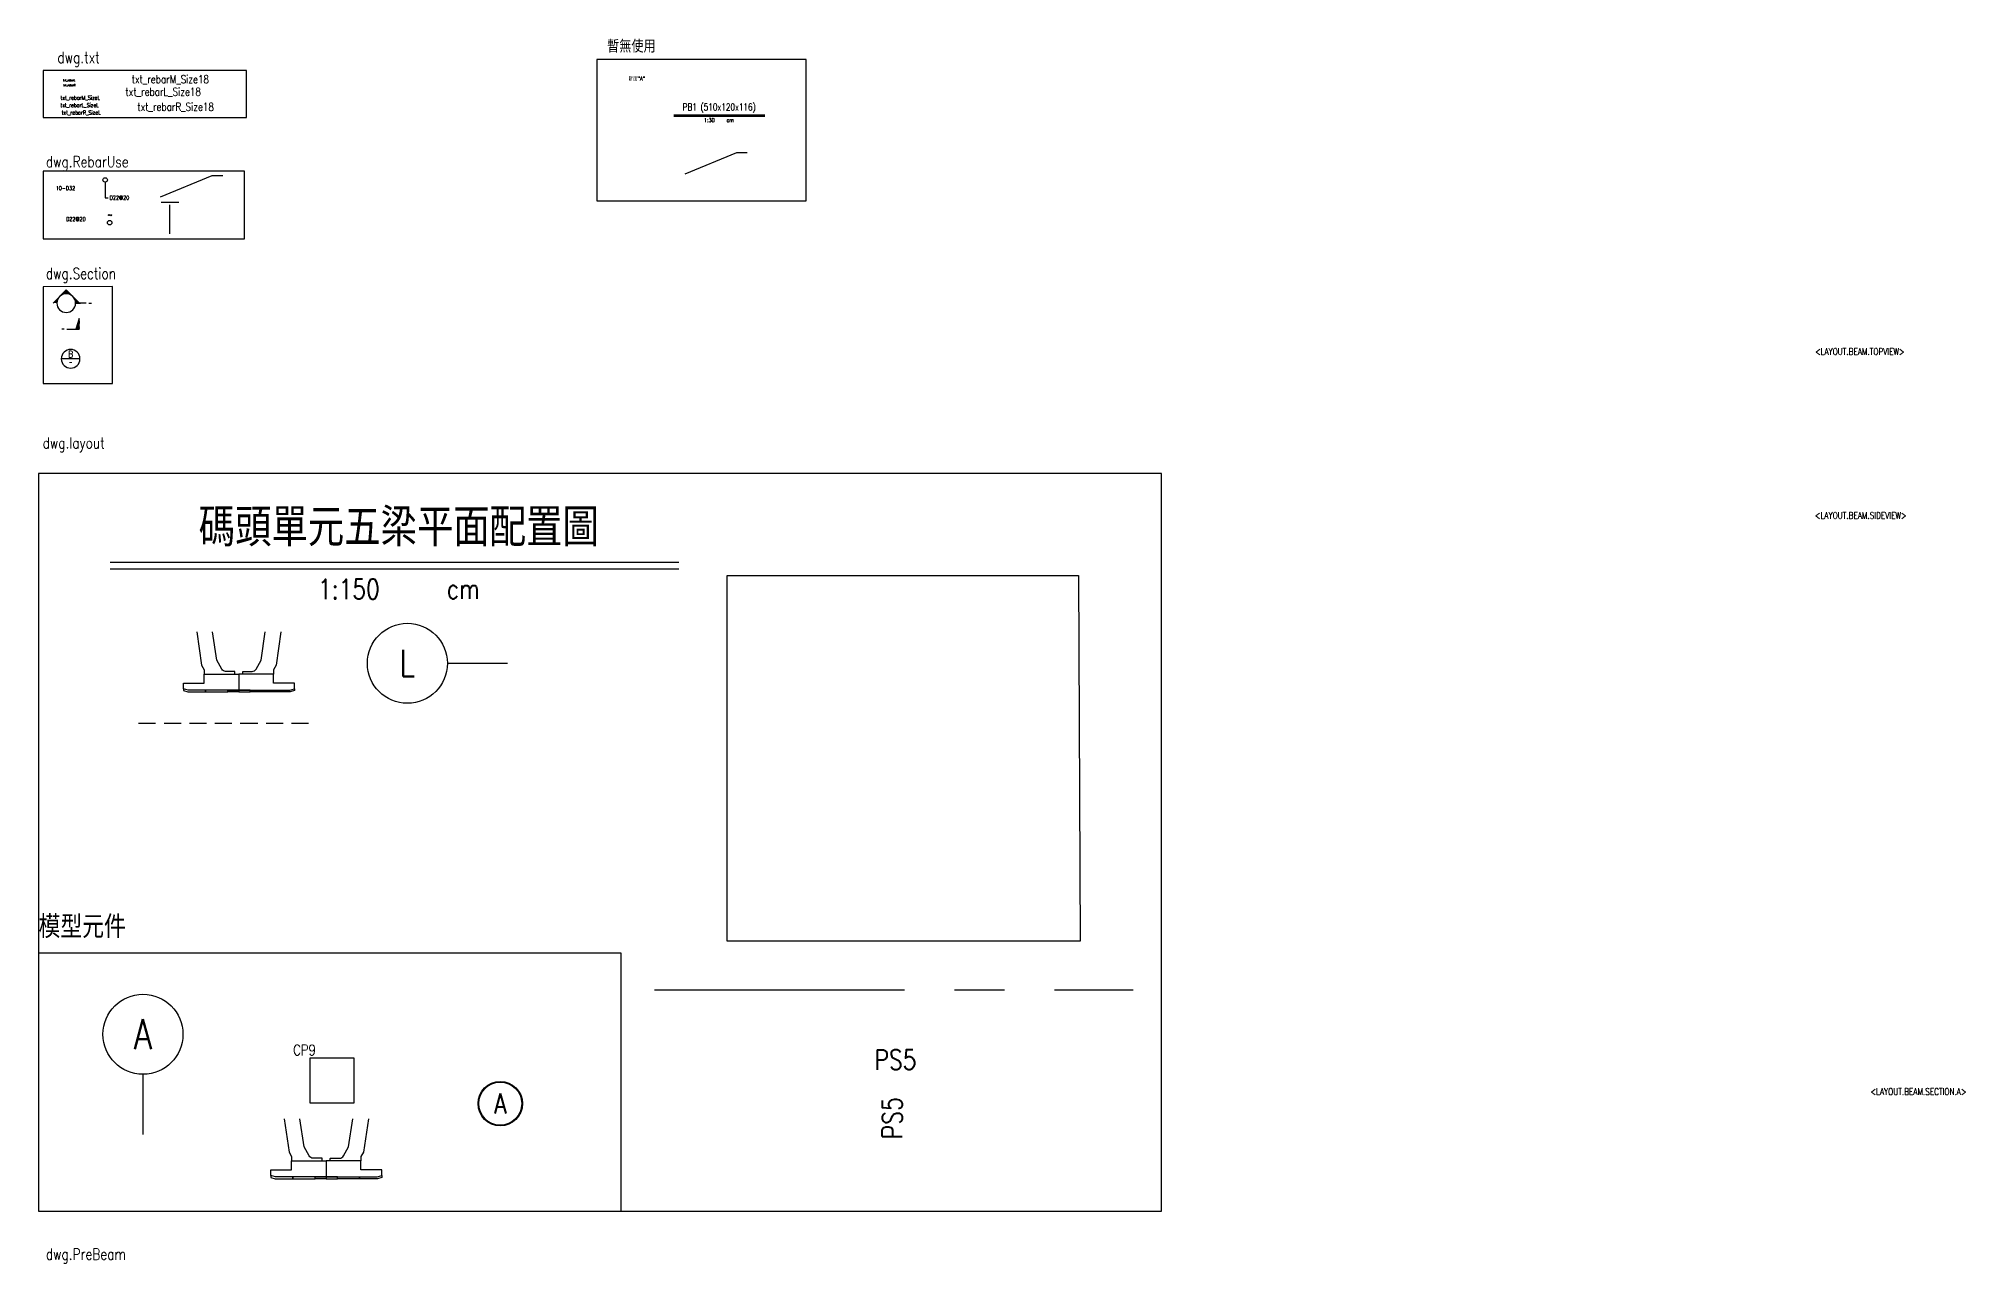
# Model space of a CAD drawing. Extents: x -4754 to 4964, y -19960 to 3842.
# Drawn here: x -4262 to 73, y 1087 to 3842 of the extents above; entities that cross this region are included whole.
import ezdxf
from ezdxf.enums import TextEntityAlignment as Align

# ---------------------------------------------------------------- set-up
doc = ezdxf.new("R2010")
doc.units = 0
doc.header["$LTSCALE"] = 3
doc.linetypes.add('CENTER', pattern=[2, 1.25, -0.25, 0.25, -0.25])
doc.linetypes.add('DASHED', pattern=[19.05, 12.7, -6.35])
doc.layers.add('HB_0', color=7, linetype='Continuous', transparency=0.5)
for name, color, linetype, true_color in [('HB_DIM', 1, 'Continuous', 0xff0000), ('HB_TXT_CTEXT', 2, 'Continuous', 0xffff00), ('RCAD.PARM.Treatle', 2, 'Continuous', 0xffff00), ('預鑄樁帽', 6, 'Continuous', 0xff00ff), ('預鑄版_TXT', 2, 'Continuous', 0xffff00)]:
    doc.layers.add(name, color=color, linetype=linetype, true_color=true_color)
doc.layers.add('HB_SYMBOLS', color=7, linetype='Continuous')
doc.layers.add('底圖', color=7, linetype='Continuous')
doc.styles.add('textstyle101', font='ROMANS', dxfattribs={"width": 0.8})
doc.styles.add('textstyle102', font='ROMANS', dxfattribs={"width": 0.8})
doc.styles.add('textstyle104', font='ROMANS', dxfattribs={"width": 0.8})
doc.styles.add('textstyle105', font='ROMANS', dxfattribs={"width": 0.8})
doc.styles.add('textstyle106', font='ROMANS', dxfattribs={"width": 0.8})
doc.styles.add('textstyle125', font='ROMANS', dxfattribs={"width": 0.8})
doc.styles.add('textstyle126', font='ROMANS', dxfattribs={"width": 0.8})
doc.styles.add('textstyle127', font='ROMANS', dxfattribs={"width": 0.8})
doc.styles.add('textstyle128', font='ROMANS', dxfattribs={"width": 0.8})
doc.styles.add('textstyle129', font='ROMANS', dxfattribs={"width": 0.8})
doc.styles.add('textstyle130', font='ROMANS', dxfattribs={"width": 0.8})
doc.styles.add('textstyle131', font='ROMANS', dxfattribs={"width": 0.8})
doc.styles.add('textstyle132', font='ROMANS', dxfattribs={"width": 0.8})
doc.styles.add('textstyle134', font='ROMANS', dxfattribs={"width": 0.8})
doc.styles.add('textstyle135', font='ROMANS', dxfattribs={"width": 0.8})
doc.styles.add('textstyle136', font='ROMANS', dxfattribs={"width": 0.8})
doc.styles.add('textstyle137', font='ROMANS', dxfattribs={"width": 0.8})
doc.styles.add('textstyle138', font='ROMANS', dxfattribs={"width": 0.8})
doc.styles.add('textstyle139', font='ROMANS', dxfattribs={"width": 0.8})
doc.styles.add('textstyle14', font='ROMANS', dxfattribs={"width": 0.8})
doc.styles.add('textstyle140', font='ROMANS', dxfattribs={"width": 0.8})
doc.styles.add('textstyle141', font='ROMANS', dxfattribs={"width": 0.8})
doc.styles.add('textstyle15', font='ROMANS', dxfattribs={"width": 0.8})
doc.styles.add('textstyle20', font='ROMANS', dxfattribs={"width": 0.8})
doc.styles.add('textstyle25', font='ROMANS', dxfattribs={"width": 0.8})
doc.styles.add('textstyle26', font='ROMANS', dxfattribs={"width": 0.8})
doc.styles.add('textstyle27', font='ROMANS', dxfattribs={"width": 0.8})
doc.styles.add('textstyle33', font='ROMANS', dxfattribs={"width": 0.8})
doc.styles.add('textstyle34', font='ROMANS', dxfattribs={"width": 0.8})
doc.styles.add('textstyle54', font='ROMANS', dxfattribs={"width": 0.8})
doc.styles.add('textstyle55', font='ROMANS', dxfattribs={"width": 0.8})
doc.styles.add('textstyle56', font='ROMANS', dxfattribs={"width": 0.8})
doc.styles.add('textstyle57', font='ROMANS', dxfattribs={"width": 0.8})
doc.styles.add('textstyle58', font='ROMANS', dxfattribs={"width": 0.8})
doc.styles.add('textstyle59', font='ROMANS', dxfattribs={"width": 0.8})
doc.styles.add('textstyle60', font='ROMANS', dxfattribs={"width": 0.8})
doc.styles.add('textstyle61', font='ROMANS', dxfattribs={"width": 0.8})
doc.styles.add('textstyle62', font='ROMANS', dxfattribs={"width": 0.8})
doc.styles.add('textstyle66', font='ROMANS', dxfattribs={"width": 0.8})
doc.styles.add('textstyle67', font='ROMANS', dxfattribs={"width": 0.8})
doc.styles.add('textstyle68', font='ROMANS', dxfattribs={"width": 0.8})
doc.styles.add('textstyle69', font='ROMANS', dxfattribs={"width": 0.8})
doc.styles.add('textstyle70', font='ROMANS', dxfattribs={"width": 0.8})
doc.styles.add('textstyle72', font='ROMANS', dxfattribs={"width": 0.8})
doc.styles.add('textstyle73', font='ROMANS', dxfattribs={"width": 0.8})
doc.styles.add('textstyle74', font='ROMANS', dxfattribs={"width": 0.8})
doc.styles.add('textstyle75', font='ROMANS', dxfattribs={"width": 0.8})
doc.styles.add('textstyle82', font='ROMANS', dxfattribs={"width": 0.8})
doc.styles.add('textstyle92', font='ROMANS', dxfattribs={"width": 0.8})
doc.styles.add('textstyle93', font='ROMANS', dxfattribs={"width": 0.8})
doc.styles.add('textstyle94', font='ROMANS', dxfattribs={"width": 0.8})

# ---------------------------------------------------------------- blocks, each defined once
blk = doc.blocks.new('C')
at = {"color": 3, "linetype": 'Continuous', "true_color": 0x00ff00}
blk.add_circle((0, 0), 1.2, dxfattribs=at)
blk = doc.blocks.new('SEC2U0-n')
at = {"color": 3, "true_color": 0x00ff00}
for p, q in [((-17, 0), (-19, 0)), ((-15, 0), (-7, 0))]:
    blk.add_line(p, q, dxfattribs=at)
at = {"color": 2, "linetype": 'Continuous', "true_color": 0xffff00}
for p, q in [((-7.5, 0), (-10.6, 0)), ((-9.9, 0), (0, 9.9)), ((0, 9.9), (9.9, 0))]:
    blk.add_line(p, q, dxfattribs=at)
blk.add_circle((0, 0), 7, dxfattribs=at)
for points in [[(-9.9, 0), (-6.1, 3.5), (-4.9, 4.9), (-5.6, 4.3)], [(-9.9, 0), (-6.8, 1.8), (-6.1, 3.5), (-6.8, 1.8)], [(-9.9, 0), (-7, 0), (-6.8, 1.8), (-6.9, 0.9)], [(0, 9.9), (-3.5, 6.1), (-4.9, 4.9), (-4.3, 5.6)], [(0, 9.9), (-1.8, 6.8), (-3.5, 6.1), (-1.8, 6.8)], [(0, 9.9), (0, 7), (-1.8, 6.8), (-0.9, 6.9)], [(0, 9.9), (3.5, 6.1), (4.9, 4.9), (4.3, 5.6)], [(0, 9.9), (1.8, 6.8), (3.5, 6.1), (1.8, 6.8)], [(0, 9.9), (0, 7), (1.8, 6.8), (0.9, 6.9)], [(9.9, 0), (6.1, 3.5), (4.9, 4.9), (5.6, 4.3)], [(9.9, 0), (6.8, 1.8), (6.1, 3.5), (6.8, 1.8)], [(9.9, 0), (7, 0), (6.8, 1.8), (6.9, 0.9)]]:
    blk.add_solid(points, dxfattribs=at)
blk = doc.blocks.new('ST-n')
at = {"color": 2, "true_color": 0xffff00}
blk.add_line((-7, 0), (7, 0), dxfattribs=at)
blk.add_circle((0, 0), 7, dxfattribs=at)
at = {"color": 3, "true_color": 0x00ff00, "style": 'textstyle15', "width": 0.8}
blk.add_attdef('A', text='', height=5, dxfattribs=at).set_placement((0, 3.5), align=Align.MIDDLE)
at = {"color": 1, "true_color": 0xff0000, "style": 'textstyle14', "width": 0.8}
blk.add_attdef('HB2002', text='', height=2.5, dxfattribs=at).set_placement((0, -2.5), align=Align.MIDDLE)
blk = doc.blocks.new('*X54')
at = {"color": 0, "linetype": 'Continuous'}
for p, q in [((79, 269.2), (79, 269.2)), ((79.2, 269.2), (79.3, 269.3)), ((79.4, 269.2), (79.5, 269.4)), ((79.5, 269.2), (79.8, 269.5)), ((79.7, 269.2), (80.1, 269.6)), ((79.9, 269.2), (80.3, 269.6)), ((80.1, 269.2), (80.6, 269.7)), ((80.2, 269.2), (80.8, 269.8)), ((80.4, 269.2), (81.1, 269.9)), ((80.6, 269.2), (81.3, 270)), ((80.8, 269.2), (81.6, 270)), ((80.9, 269.2), (81.9, 270.1)), ((81.1, 269.2), (82.1, 270.2)), ((81.3, 269.2), (82.4, 270.3)), ((81.5, 269.2), (82.6, 270.4)), ((81.6, 269.2), (82.9, 270.4)), ((81.8, 269.2), (83.1, 270.5)), ((82, 269.2), (83.4, 270.6)), ((82.2, 269.2), (83.7, 270.7)), ((82.4, 269.2), (83.9, 270.8)), ((82.5, 269.2), (84.2, 270.8)), ((82.7, 269.2), (84.4, 270.9)), ((82.9, 269.2), (84.7, 271)), ((83.1, 269.2), (84.9, 271.1)), ((83.2, 269.2), (85.2, 271.2)), ((83.4, 269.2), (85.5, 271.2)), ((83.6, 269.2), (85.7, 271.3)), ((83.8, 269.2), (86, 271.4)), ((83.9, 269.2), (86.2, 271.5)), ((84.1, 269.2), (86.5, 271.6)), ((84.3, 269.2), (86.7, 271.7)), ((84.5, 269.2), (86.9, 271.7)), ((84.7, 269.2), (86.9, 271.5)), ((84.8, 269.2), (86.9, 271.3)), ((85, 269.2), (86.9, 271.1)), ((85.2, 269.2), (86.9, 271)), ((85.4, 269.2), (86.9, 270.8)), ((85.5, 269.2), (86.9, 270.6)), ((85.7, 269.2), (86.9, 270.4)), ((85.9, 269.2), (86.9, 270.2)), ((86.1, 269.2), (86.9, 270.1)), ((86.2, 269.2), (86.9, 269.9)), ((86.4, 269.2), (86.9, 269.7)), ((86.6, 269.2), (86.9, 269.5)), ((86.8, 269.2), (86.9, 269.4))]:
    blk.add_line(p, q, dxfattribs=at)
blk = doc.blocks.new('SEND-n')
at = {"color": 3, "true_color": 0x00ff00}
for p, q in [((9.4, 0), (0, 0)), ((11.4, 0), (13, 0))]:
    blk.add_line(p, q, dxfattribs=at)
at = {"color": 2, "linetype": 'Continuous', "true_color": 0xffff00}
blk.add_lwpolyline([(0, 0), (0, 8), (2.5, 0)], close=True, dxfattribs=at)
at = {"color": 2, "linetype": 'Continuous', "true_color": 0xffff00, "rotation": 270}
blk.add_blockref('*X54', (-269.2, 86.9), dxfattribs=at)
blk = doc.blocks.new('rebar_num')
at = {"color": 0, "linetype": 'Continuous', "style": 'textstyle20', "width": 0.8}
blk.add_attdef('A', text='', height=9, dxfattribs=at).set_placement((-3.1, 3.9), align=Align.MIDDLE_LEFT)
blk = doc.blocks.new('H_Circle_guide')
at = {"layer": 'HB_TXT_CTEXT', "color": 1, "linetype": 'Continuous', "true_color": 0xff0000}
blk.add_lwpolyline([(0, -5), (0, -40), (6.4, -40)], dxfattribs=at)
blk.add_circle((0, 0), 5, dxfattribs=at)
at = {"color": 0, "linetype": 'Continuous', "style": 'textstyle33', "width": 0.8}
blk.add_attdef('A', text='', height=9, dxfattribs=at).set_placement((10.1, -40), align=Align.MIDDLE_LEFT)
blk = doc.blocks.new('H_Arrow_guide')
at = {"layer": 'HB_TXT_CTEXT', "color": 1, "linetype": 'Continuous', "true_color": 0xff0000}
blk.add_lwpolyline([(0, 0, 0, 2.5, 0), (0, -7.5, 0, 0, 0), (0, -37, 0, 0, 0), (7.5, -37, 0, 0, 0)], format="xyseb", dxfattribs=at)
at = {"color": 0, "linetype": 'Continuous', "style": 'textstyle34', "width": 0.8}
blk.add_attdef('A', text='', height=9, dxfattribs=at).set_placement((9.7, -35.9), align=Align.MIDDLE_LEFT)
blk = doc.blocks.new('beam_title')
at = {"layer": 'HB_TXT_CTEXT', "color": 3, "linetype": 'Continuous', "true_color": 0x00ff00}
blk.add_line((-102.5, 3), (102.5, 3), dxfattribs=at)
at = {"layer": 'HB_TXT_CTEXT', "color": 1, "linetype": 'Continuous', "true_color": 0xff0000}
blk.add_line((-102.5, 0), (102.5, 0), dxfattribs=at)
at = {"color": 3, "linetype": 'Continuous', "true_color": 0x00ff00, "style": 'textstyle25', "width": 0.8}
blk.add_attdef('A', text='', height=15, dxfattribs=at).set_placement((0, 19.5), align=Align.MIDDLE)
at = {"color": 2, "linetype": 'Continuous', "true_color": 0xffff00, "width": 0.8}
for tag, style, p in [('1:30', 'textstyle26', (-22.4, -9)), ('CM', 'textstyle27', (24.8, -9))]:
    blk.add_attdef(tag, text='', height=9, dxfattribs=dict(at, style=style)).set_placement(p, align=Align.MIDDLE)
blk = doc.blocks.new('gr_t')
at = {"layer": 'HB_SYMBOLS', "color": 4, "linetype": 'Continuous', "true_color": 0x00ffff}
blk.add_line((0, -6), (0, -15), dxfattribs=at)
blk.add_circle((0, 0), 6, dxfattribs=at)
at = {"layer": 'HB_SYMBOLS', "color": 4, "linetype": 'Continuous', "true_color": 0x00ffff, "style": 'textstyle54', "width": 0.8}
blk.add_attdef('A', text='', height=4.5, dxfattribs=at).set_placement((0, 0), align=Align.MIDDLE)
blk = doc.blocks.new('fender')
at = {"color": 7, "linetype": 'Continuous'}
for points in [[(-94.7, -0.1), (-83.8, -75), (-78, -85.1), (-78, -95.1)], [(94.7, -0.1), (83.8, -75), (78, -85.1), (78, -95.1)]]:
    blk.add_lwpolyline(points, dxfattribs=at)
for points in [[(-9, -95.1), (-9, -89.4, 0.414214), (-9.5, -88.9), (-29.8, -88.9, -0.272631), (-38.5, -83.9), (-50, -63.5), (-59.4, -0.1)], [(9, -95.1), (9, -89.4, -0.414214), (9.5, -88.9), (29.8, -88.9, 0.272631), (38.5, -83.9), (50, -63.5), (59.4, -0.1)]]:
    blk.add_lwpolyline(points, format="xyb", dxfattribs=at)
for points in [[(0, -95.1), (0, -131.1), (-114.4, -131.1), (-125, -127.9), (-125, -115.1), (-78, -115.1), (-78, -95.1)], [(-115, -135.1), (-75, -135.1), (-75, -131.1), (-114.4, -131.1), (-125, -127.9), (-125, -132.1)], [(0, -95.1), (0, -131.1), (114.4, -131.1), (125, -127.9), (125, -115.1), (78, -115.1), (78, -95.1)], [(115, -135.1), (75, -135.1), (75, -131.1), (114.4, -131.1), (125, -127.9), (125, -132.1)], [(-75, -131.1), (-75, -135.1), (-25, -135.1), (-25, -131.1)], [(0, -131.1), (0, -135.1), (-25, -135.1), (-25, -131.1)], [(0, -131.1), (0, -135.1), (25, -135.1), (25, -131.1)], [(75, -131.1), (75, -135.1), (25, -135.1), (25, -131.1)]]:
    blk.add_lwpolyline(points, close=True, dxfattribs=at)
blk = doc.blocks.new('title')
at = {"layer": 'HB_TXT_CTEXT', "color": 3, "true_color": 0x00ff00}
blk.add_line((-639.6, 0), (639.6, 0), dxfattribs=at)
at = {"layer": 'HB_TXT_CTEXT', "color": 1, "true_color": 0xff0000}
blk.add_line((-639.6, -15), (639.6, -15), dxfattribs=at)
at = {"color": 3, "linetype": 'Continuous', "true_color": 0x00ff00, "style": 'textstyle55', "width": 0.8}
blk.add_attdef('碼頭單元五梁平面配置圖', text='', height=75, dxfattribs=at).set_placement((9.6, 82.5), align=Align.MIDDLE)
at = {"color": 2, "linetype": 'Continuous', "true_color": 0xffff00, "width": 0.8}
for tag, style, p in [('1:150', 'textstyle56', (-102.6, -60.5)), ('CM', 'textstyle57', (154.5, -60))]:
    blk.add_attdef(tag, text='', height=45, dxfattribs=dict(at, style=style)).set_placement(p, align=Align.MIDDLE)
blk = doc.blocks.new('pilecap')
at = {"layer": '預鑄樁帽', "linetype": 'DASHED', "ltscale": 100}
blk.add_lwpolyline([(-50, -50), (50, -50), (50, 50), (-50, 50)], close=True, dxfattribs=at)
at = {"style": 'textstyle60', "width": 0.8}
blk.add_attdef('A', text='', height=24, dxfattribs=at).set_placement((-61.9, 68.6), align=Align.MIDDLE)
blk = doc.blocks.new('linelabel')
at = {"layer": 'HB_SYMBOLS', "color": 4, "linetype": 'Continuous', "true_color": 0x00ffff}
blk.add_line((0, -90), (0, -225), dxfattribs=at)
blk.add_circle((0, 0), 90, dxfattribs=at)
at = {"color": 4, "true_color": 0x00ffff, "style": 'textstyle58', "width": 0.8}
blk.add_attdef('A', text='', height=67.5, dxfattribs=at).set_placement((0, 0), align=Align.MIDDLE)
blk = doc.blocks.new('pile')
at = {"layer": 'HB_0', "linetype": 'Continuous'}
for radius in [50, 48.4]:
    blk.add_circle((0, 0), radius, dxfattribs=at)
at = {"color": 2, "true_color": 0xffff00, "style": 'textstyle59', "width": 0.8}
blk.add_attdef('A', text='', height=45, dxfattribs=at).set_placement((0, 0), align=Align.MIDDLE_CENTER)
blk = doc.blocks.new('C_Red')
at = {"color": 1, "linetype": 'Continuous', "true_color": 0xff0000}
blk.add_circle((0, 0), 1.2, dxfattribs=at)

msp = doc.modelspace()

# ---------------------------------------------------------------- linework, layer by layer
at = {"color": 0, "linetype": 'Continuous'}
msp.add_lwpolyline([(-3006.3, 3795.2), (-3006.3, 3477.1), (-2535, 3477.1), (-2535, 3795.2)], close=True, dxfattribs=at)
at = {"linetype": 'Continuous'}
for points in [[(-4251.6, 3770.2), (-4251.6, 3664.3), (-3794.2, 3664.3), (-3794.2, 3770.2)], [(-4251.6, 3544), (-4251.6, 3391.6), (-3798.4, 3391.6), (-3798.4, 3544)], [(-4251.6, 3283.6), (-4251.6, 3066), (-4095.9, 3066.6), (-4095.9, 3284.2)], [(-4261.9, 1785), (-4261.9, 1204.7), (-2951.4, 1204.7), (-2951.4, 1785)]]:
    msp.add_lwpolyline(points, close=True, dxfattribs=at)
at = {"color": 7, "linetype": 'Continuous'}
msp.add_lwpolyline([(-4261.9, 2864), (-4261.9, 1204.7), (-1735.9, 1204.7), (-1735.9, 2864)], close=True, dxfattribs=at)
at = {"linetype": 'DASHED'}
msp.add_lwpolyline([(-4036.7, 2302.6), (-3806.9, 2302.6), (-3642.4, 2302.6)], dxfattribs=at)
at = {"color": 252, "linetype": 'CENTER', "ltscale": 150, "true_color": 0x848484}
msp.add_lwpolyline([(-2876.4, 1702.4), (-1799.6, 1702.4)], dxfattribs=at)
at = {"layer": 'HB_0', "color": 3, "linetype": 'Continuous', "true_color": 0x00ff00}
msp.add_line((-3946.7, 3473), (-3985.7, 3473), dxfattribs=at)
at = {"layer": 'HB_DIM', "color": 4, "linetype": 'Continuous', "true_color": 0x00ffff}
msp.add_line((-3966.3, 3403.1), (-3966.3, 3467.8), dxfattribs=at)
at = {"layer": 'RCAD.PARM.Treatle', "color": 4, "linetype": 'Continuous', "true_color": 0x00ffff}
msp.add_lwpolyline([(-2807.5, 3537.9), (-2691.3, 3585.8), (-2667.5, 3585.8)], dxfattribs=at)
at = {"layer": 'RCAD.PARM.Treatle', "color": 1, "linetype": 'Continuous', "true_color": 0xff0000}
msp.add_lwpolyline([(-3987.3, 3486), (-3871.1, 3533.9), (-3847.3, 3533.9)], dxfattribs=at)
msp.add_circle((-4102, 3427.9), 5, dxfattribs=at)
at = {"layer": '底圖', "color": 4, "linetype": 'Continuous', "true_color": 0x00ffff}
msp.add_lwpolyline([(-1922.4, 2634.1), (-1918.3, 1812.2), (-2712.8, 1812.2), (-2712.8, 2634.1), (-1922.4, 2634.1)], dxfattribs=at)

# ---------------------------------------------------------------- block references
at = {"color": 0, "linetype": 'Continuous'}
ref = msp.add_blockref('beam_title', (-2730.6, 3667.5), dxfattribs=at)
ref.add_attrib('A', 'PB1 (510x120x116)', dxfattribs={"color": 0, "linetype": 'Continuous', "height": 15, "style": 'textstyle73', "width": 0.8}).set_placement((-2730.6, 3687), align=Align.MIDDLE)
ref.add_attrib('1:30', '1:30', dxfattribs={"color": 0, "linetype": 'Continuous', "height": 9, "style": 'textstyle74', "width": 0.8}).set_placement((-2753, 3658.5), align=Align.MIDDLE)
ref.add_attrib('CM', 'cm', dxfattribs={"color": 0, "linetype": 'Continuous', "height": 9, "style": 'textstyle75', "width": 0.8}).set_placement((-2705.8, 3658.5), align=Align.MIDDLE)
ref = msp.add_blockref('H_Circle_guide', (-4112, 3524.1), dxfattribs=at)
ref.add_attrib('A', 'D22@20', dxfattribs={"color": 0, "linetype": 'Continuous', "height": 9, "style": 'textstyle67', "width": 0.8}).set_placement((-4101.9, 3484.1), align=Align.MIDDLE_LEFT)
ref = msp.add_blockref('rebar_num', (-4220, 3501.6), dxfattribs=at)
ref.add_attrib('A', '10-D32', dxfattribs={"linetype": 'Continuous', "height": 9, "style": 'textstyle66', "width": 0.8}).set_placement((-4223.1, 3505.5), align=Align.MIDDLE_LEFT)
ref = msp.add_blockref('H_Arrow_guide', (-4209.5, 3472), dxfattribs=at)
ref.add_attrib('A', 'D22@20', dxfattribs={"color": 0, "linetype": 'Continuous', "height": 9, "style": 'textstyle68', "width": 0.8}).set_placement((-4199.9, 3436.1), align=Align.MIDDLE_LEFT)
at = {"linetype": 'Continuous'}
msp.add_blockref('C_Red', (-4098.5, 3444.7), dxfattribs=at)
ref = msp.add_blockref('title', (-3461.1, 2664.5), dxfattribs=at)
ref.add_attrib('碼頭單元五梁平面配置圖', '碼頭單元五梁平面配置圖', dxfattribs={"color": 3, "linetype": 'Continuous', "true_color": 0x00ff00, "height": 75, "style": 'textstyle127', "width": 0.8}).set_placement((-3451.5, 2747), align=Align.MIDDLE)
ref.add_attrib('1:150', '1:150', dxfattribs={"color": 2, "linetype": 'Continuous', "true_color": 0xffff00, "height": 45, "style": 'textstyle128', "width": 0.8}).set_placement((-3563.8, 2604), align=Align.MIDDLE)
ref.add_attrib('CM', 'cm', dxfattribs={"color": 2, "linetype": 'Continuous', "true_color": 0xffff00, "height": 45, "style": 'textstyle129', "width": 0.8}).set_placement((-3306.6, 2604.5), align=Align.MIDDLE)
for p in [(-3811.2, 2507.7), (-3614.6, 1412.9)]:
    msp.add_blockref('fender', p)
ref = msp.add_blockref('linelabel', (-4027, 1602.7), dxfattribs=at)
ref.add_attrib('A', 'A', dxfattribs={"color": 4, "true_color": 0x00ffff, "height": 67.5, "style": 'textstyle136', "width": 0.8}).set_placement((-4027, 1602.7), align=Align.MIDDLE)
ref = msp.add_blockref('pilecap', (-3601.6, 1498.7))
ref.add_attrib('A', 'CP9', dxfattribs={"height": 24, "style": 'textstyle134', "width": 0.8}).set_placement((-3663.6, 1567.3), align=Align.MIDDLE)
ref = msp.add_blockref('pile', (-3223.3, 1446.8), dxfattribs=at)
ref.add_attrib('A', 'A', dxfattribs={"color": 2, "true_color": 0xffff00, "height": 45, "style": 'textstyle137', "width": 0.8}).set_placement((-3223.3, 1446.8), align=Align.MIDDLE_CENTER)
at = {"layer": 'RCAD.PARM.Treatle', "linetype": 'Continuous'}
msp.add_blockref('C', (-4103.5, 3445), dxfattribs=at)
at = {"layer": 'RCAD.PARM.Treatle', "linetype": 'Continuous', "xscale": -3.000000000160651, "yscale": 2.999999999925704, "zscale": 3, "rotation": 359.9999999991219}
for name, p in [('SEC2U0-n', (-4199.6, 3247)), ('SEND-n', (-4170.2, 3188.6))]:
    msp.add_blockref(name, p, dxfattribs=at)
at = {"layer": 'RCAD.PARM.Treatle', "linetype": 'Continuous'}
ref = msp.add_blockref('ST-n', (-4189.7, 3121.8), dxfattribs=dict(at, xscale=-3.000000000160651, yscale=2.999999999925704, zscale=3, rotation=359.9999999991219))
ref.add_attrib('HB2002', '-', dxfattribs={"layer": '0', "color": 1, "true_color": 0xff0000, "height": 7.5, "rotation": 360, "style": 'textstyle61', "width": 0.8}).set_placement((-4189.7, 3114.3), align=Align.MIDDLE)
ref.add_attrib('A', 'B', dxfattribs={"layer": '0', "color": 3, "true_color": 0x00ff00, "height": 15, "rotation": 360, "style": 'textstyle62', "width": 0.8}).set_placement((-4189.7, 3132.3), align=Align.MIDDLE)
at = {"layer": '底圖'}
ref = msp.add_blockref('gr_t', (-3432.1, 2437), dxfattribs=dict(at, xscale=15, yscale=15, zscale=15, rotation=90))
ref.add_attrib('A', 'L', dxfattribs={"layer": 'HB_SYMBOLS', "color": 4, "linetype": 'Continuous', "true_color": 0x00ffff, "height": 60, "style": 'textstyle126', "width": 0.8}).set_placement((-3432.1, 2437), align=Align.MIDDLE)

# ---------------------------------------------------------------- texts
at = {"color": 0, "linetype": 'Continuous', "char_height": 25, "width": 191.476, "attachment_point": 1}
for s, insert, style in [('{暫無使用}', (-2982.7, 3838.1), 'textstyle106'), ('{dwg.txt}', (-4219.4, 3812), 'textstyle105'), ('{dwg.RebarUse}', (-4245.4, 3577.6), 'textstyle101'), ('{dwg.Section}', (-4245.4, 3326.2), 'textstyle102'), ('{dwg.layout}', (-4252.7, 2945.1), 'textstyle132'), ('{dwg.PreBeam}', (-4245.4, 1120.7), 'textstyle104')]:
    msp.add_mtext(s, dxfattribs=dict(at, insert=insert, style=style))
at = {"linetype": 'Continuous', "insert": (-4261.9, 1868.8), "char_height": 45, "width": 231.616, "attachment_point": 1, "style": 'textstyle135'}
msp.add_mtext('{模型元件}', dxfattribs=at)
at = {"layer": 'HB_DIM', "color": 2, "linetype": 'Continuous', "true_color": 0xffff00, "style": 'textstyle93', "width": 0.8}
msp.add_text('txt_rebarL', height=4.5, dxfattribs=at).set_placement((-4206.3, 3748.2), align=Align.MIDDLE_LEFT)
at = {"layer": 'HB_DIM', "color": 2, "linetype": 'Continuous', "true_color": 0xffff00, "style": 'textstyle92', "width": 0.8}
msp.add_text('txt_rebarR', height=4.5, dxfattribs=at).set_placement((-4178.7, 3737.4), align=Align.MIDDLE_RIGHT)
at = {"layer": 'HB_TXT_CTEXT', "linetype": 'Continuous', "width": 0.8}
for s, height, style, p in [('txt_rebarL_Size18', 18, 'textstyle139', (-4066.5, 3722.4)), ('斷面"A"', 9, 'textstyle125', (-2934.5, 3752)), ('txt_rebarL_SizeL', 9, 'textstyle94', (-4212.8, 3692.3))]:
    msp.add_text(s, height=height, dxfattribs=dict(at, style=style)).set_placement(p, align=Align.MIDDLE_LEFT)
for s, height, style, p in [('txt_rebarM_Size18', 18, 'textstyle138', (-3965.5, 3750.4)), ('txt_rebarM_SizeL', 9, 'textstyle82', (-4168.1, 3709))]:
    msp.add_text(s, height=height, dxfattribs=dict(at, style=style)).set_placement(p, align=Align.MIDDLE_CENTER)
for s, height, style, p in [('txt_rebarR_Size18', 18, 'textstyle140', (-3867.5, 3688.6)), ('txt_rebarR_SizeL', 9, 'textstyle141', (-4122.1, 3675.4))]:
    msp.add_text(s, height=height, dxfattribs=dict(at, style=style)).set_placement(p, align=Align.MIDDLE_RIGHT)
at = {"layer": 'RCAD.PARM.Treatle', "color": 4, "linetype": 'Continuous', "true_color": 0x00ffff, "width": 0.8}
for s, style, p in [('<LAYOUT.BEAM.TOPVIEW>', 'textstyle69', (-265.3, 3126)), ('<LAYOUT.BEAM.SIDEVIEW>', 'textstyle72', (-265.4, 2757.5))]:
    msp.add_text(s, height=15, rotation=360, dxfattribs=dict(at, style=style)).set_placement(p, align=Align.BOTTOM_LEFT)
at = {"layer": 'RCAD.PARM.Treatle', "color": 4, "linetype": 'Continuous', "true_color": 0x00ffff, "style": 'textstyle70', "width": 0.8}
msp.add_text('<LAYOUT.BEAM.SECTION.A>', height=15, rotation=360, dxfattribs=at).set_placement((-140.5, 1466.2))
at = {"layer": '預鑄版_TXT', "linetype": 'Continuous', "style": 'textstyle130', "width": 0.8}
msp.add_text('PS5', height=45, dxfattribs=at).set_placement((-2334.1, 1545.5), align=Align.MIDDLE)
at = {"layer": '預鑄版_TXT', "linetype": 'Continuous', "style": 'textstyle131', "width": 0.8}
msp.add_text('PS5', height=45, rotation=90, dxfattribs=at).set_placement((-2341.6, 1414.1), align=Align.MIDDLE)

doc.saveas('drawing.dxf')
